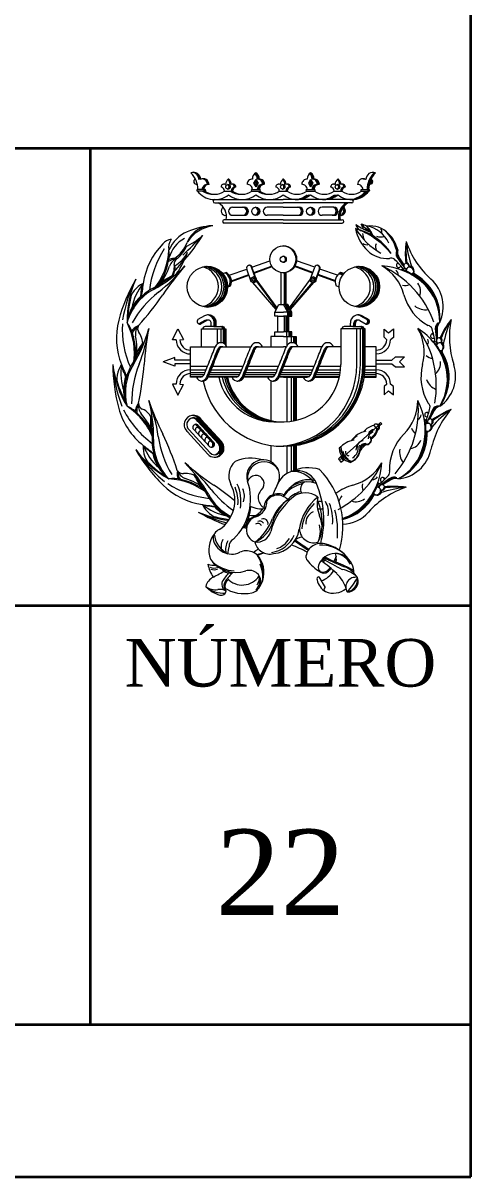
# Model space of a CAD drawing. Header units: millimetres. Extents: x 20 to 205, y 5 to 292.
# Drawn here: x 181.5 to 205, y 5 to 65.6 of the extents above; entities that cross this region are included whole.
import ezdxf
from ezdxf.enums import TextEntityAlignment as Align

# ---------------------------------------------------------------- set-up
doc = ezdxf.new("R2010")
doc.units = ezdxf.units.MM
doc.layers.add('Cajetín y formato', color=1, linetype='Continuous', lineweight=35)
doc.layers.add('Textos y Leyendas', color=3, linetype='Continuous', lineweight=15)
doc.styles.add('e1', font='times.ttf')

# ---------------------------------------------------------------- blocks, each defined once
blk = doc.blocks.new('eps')
at = {"color": 0, "lineweight": 13}
for p, q in [((-1.296, 10.375), (-1.413, 10.186)), ((-1.296, 10.375), (-1.179, 10.186)), ((-1.296, 10.375), (-1.296, 9.998)), ((-1.296, 10.354), (-1.193, 10.186)), ((-1.296, 10.317), (-1.215, 10.186)), ((1.58, 10.375), (1.463, 10.186)), ((1.58, 10.375), (1.697, 10.186)), ((1.58, 10.375), (1.58, 9.998)), ((1.58, 10.354), (1.683, 10.186)), ((1.58, 10.317), (1.661, 10.186)), ((-3.963, 9.846), (-4.359, 9.846)), ((-3.963, 9.768), (-4.359, 9.768)), ((-2.939, 9.768), (-2.525, 9.768)), ((-1.501, 9.847), (-1.087, 9.847)), ((-1.501, 9.768), (-1.087, 9.768)), ((-1.413, 10.186), (-1.296, 9.998)), ((-1.296, 10.186), (-1.413, 10.186)), ((-1.215, 10.186), (-1.296, 10.056)), ((-1.193, 10.186), (-1.296, 10.019)), ((-1.179, 10.186), (-1.296, 9.998)), ((-1.296, 10.186), (-1.179, 10.186)), ((-0.063, 9.768), (0.351, 9.768)), ((1.375, 9.847), (1.789, 9.847)), ((1.375, 9.768), (1.789, 9.768)), ((1.463, 10.186), (1.58, 9.998)), ((1.58, 10.186), (1.463, 10.186)), ((1.661, 10.186), (1.58, 10.056)), ((1.683, 10.186), (1.58, 10.019)), ((1.697, 10.186), (1.58, 9.998)), ((1.58, 10.186), (1.697, 10.186)), ((2.813, 9.768), (3.227, 9.768)), ((4.251, 9.846), (4.647, 9.846)), ((4.251, 9.768), (4.647, 9.768)), ((-3.451, 9.32), (0.144, 9.32)), ((-3.451, 9.147), (0.144, 9.147)), ((3.739, 9.32), (0.144, 9.32)), ((3.739, 9.147), (0.144, 9.147)), ((-2.517, 8.917), (-1.898, 8.917)), ((-2.517, 8.496), (-1.898, 8.496)), ((0.144, 8.917), (-0.693, 8.917)), ((0.144, 8.496), (-0.693, 8.496)), ((0.144, 8.917), (0.982, 8.917)), ((0.144, 8.496), (0.982, 8.496)), ((2.805, 8.917), (2.186, 8.917)), ((2.805, 8.496), (2.186, 8.496)), ((0.144, 8.26), (-2.951, 8.26)), ((0.144, 8.088), (-2.951, 8.088)), ((0.144, 8.26), (3.239, 8.26)), ((0.144, 8.088), (3.239, 8.088)), ((-1.497, 5.774), (-0.557, 6.106)), ((1.796, 5.774), (0.845, 6.11)), ((-3.032, 5.439), (-2.869, 5.487)), ((-2.691, 5.351), (-1.773, 5.676)), ((-1.556, 5.062), (-1.773, 5.676)), ((-1.323, 5.222), (-1.518, 5.774)), ((-1.304, 5.203), (-1.506, 5.774)), ((-1.279, 5.16), (-1.497, 5.774)), ((-1.395, 5.487), (-0.465, 5.831)), ((-1.384, 5.467), (-0.452, 5.811)), ((-1.384, 5.454), (-0.446, 5.801)), ((0.018, 5.493), (0.018, 3.804)), ((0.196, 5.493), (0.196, 3.804)), ((0.236, 5.493), (0.236, 3.804)), ((0.265, 5.493), (0.265, 3.804)), ((0.282, 5.493), (0.282, 3.804)), ((1.683, 5.454), (0.736, 5.804)), ((1.688, 5.468), (0.741, 5.818)), ((1.697, 5.494), (0.751, 5.844)), ((1.579, 5.16), (1.796, 5.774)), ((1.855, 5.062), (2.073, 5.676)), ((1.86, 5.145), (2.047, 5.676)), ((1.863, 5.126), (2.057, 5.676)), ((2.99, 5.351), (2.073, 5.676)), ((3.312, 5.42), (3.15, 5.468)), ((3.331, 5.439), (3.169, 5.487)), ((-2.57, 5.053), (-1.67, 5.385)), ((-2.57, 5.029), (-1.663, 5.364)), ((-2.57, 5.016), (-1.659, 5.353)), ((-0.227, 3.548), (-1.451, 4.968)), ((-0.179, 3.631), (-1.275, 5.144)), ((-0.2, 3.595), (-1.275, 5.079)), ((-0.188, 3.615), (-1.271, 5.11)), ((0.478, 3.631), (1.574, 5.144)), ((0.5, 3.593), (1.685, 4.968)), ((0.517, 3.563), (1.726, 4.964)), ((0.526, 3.548), (1.75, 4.968)), ((2.869, 5.016), (1.958, 5.353)), ((2.874, 5.03), (1.963, 5.367)), ((2.883, 5.056), (1.972, 5.393)), ((3.242, 5.363), (3.08, 5.411)), ((3.28, 5.395), (3.118, 5.443)), ((-2.775, 4.761), (-2.691, 4.797)), ((-2.775, 4.743), (-2.648, 4.797)), ((-2.775, 4.73), (-2.62, 4.797)), ((3.075, 4.73), (2.919, 4.797)), ((-0.302, 3.416), (-0.079, 3.804)), ((-0.079, 3.804), (0.15, 3.804)), ((0.379, 3.804), (0.15, 3.804)), ((0.386, 3.416), (0.163, 3.804)), ((0.461, 3.416), (0.238, 3.804)), ((0.536, 3.416), (0.313, 3.804)), ((0.574, 3.416), (0.35, 3.804)), ((0.602, 3.416), (0.379, 3.804)), ((-3.996, 3.214), (-4.337, 3.025)), ((-0.302, 3.416), (0.15, 3.416)), ((-0.302, 3.208), (-0.302, 3.416)), ((-0.139, 3.208), (-0.302, 3.208)), ((-0.139, 3.208), (0.15, 3.208)), ((-0.139, 2.383), (-0.139, 3.208)), ((0.602, 3.416), (0.15, 3.416)), ((0.438, 3.208), (0.15, 3.208)), ((0.213, 2.383), (0.213, 3.208)), ((0.297, 2.383), (0.297, 3.208)), ((0.372, 2.383), (0.372, 3.208)), ((0.377, 3.208), (0.377, 3.416)), ((0.419, 2.383), (0.419, 3.208)), ((0.438, 3.208), (0.602, 3.208)), ((0.438, 2.383), (0.438, 3.208)), ((0.461, 3.208), (0.461, 3.416)), ((0.527, 3.208), (0.527, 3.416)), ((0.574, 3.208), (0.574, 3.416)), ((0.602, 3.208), (0.602, 3.416)), ((4.205, 3.214), (4.546, 3.025)), ((4.25, 3.214), (4.591, 3.025)), ((4.28, 3.214), (4.621, 3.025)), ((4.295, 3.214), (4.636, 3.025)), ((-5.68, 1.962), (-5.393, 2.54)), ((-5.393, 2.54), (-5.096, 1.978)), ((-3.969, 2.977), (-4.294, 2.795)), ((-3.923, 2.977), (-4.263, 2.787)), ((-3.884, 2.977), (-4.225, 2.787)), ((-3.863, 2.977), (-4.204, 2.787)), ((-4.15, 2.528), (-2.865, 2.528)), ((-4.15, 1.597), (-4.15, 2.528)), ((-3.507, 2.65), (-3.964, 2.65)), ((-3.863, 2.977), (-3.863, 2.977)), ((-3.644, 2.65), (-3.644, 2.824)), ((-3.507, 2.65), (-3.051, 2.65)), ((-3.477, 2.65), (-3.477, 2.824)), ((-3.43, 2.65), (-3.43, 2.824)), ((-3.392, 2.65), (-3.392, 2.824)), ((-3.371, 2.65), (-3.371, 2.824)), ((-3.319, 2.528), (-3.319, 1.741)), ((-3.134, 2.528), (-3.134, 1.808)), ((-3.016, 2.528), (-3.016, 1.792)), ((-2.932, 2.528), (-2.932, 1.75)), ((-2.865, 2.528), (-2.865, 1.687)), ((3.164, 2.528), (3.164, 0.665)), ((4.45, 2.528), (3.164, 2.528)), ((3.807, 2.65), (3.35, 2.65)), ((3.67, 2.65), (3.67, 2.824)), ((3.807, 2.65), (4.264, 2.65)), ((3.854, 2.65), (3.854, 2.824)), ((3.899, 2.65), (3.899, 2.824)), ((3.929, 2.65), (3.929, 2.824)), ((3.944, 2.65), (3.944, 2.824)), ((4.011, 0.665), (4.011, 2.528)), ((4.163, 2.977), (4.503, 2.787)), ((4.194, 0.665), (4.194, 2.528)), ((4.322, 0.665), (4.322, 2.528)), ((4.377, 0.665), (4.377, 2.528)), ((4.45, 0.665), (4.45, 2.528)), ((5.452, 2.523), (5.664, 2.323)), ((5.452, 2.097), (5.452, 2.523)), ((5.664, 2.323), (5.93, 2.536)), ((5.93, 2.536), (5.93, 2.084)), ((-5.482, 1.962), (-5.68, 1.962)), ((-5.283, 1.962), (-5.096, 1.978)), ((-0.515, 2.129), (-0.515, 1.597)), ((0.15, 2.129), (-0.515, 2.129)), ((-0.291, 2.383), (0.15, 2.383)), ((-0.291, 2.129), (-0.291, 2.383)), ((0.59, 2.383), (0.15, 2.383)), ((0.15, 2.129), (0.815, 2.129)), ((0.337, 2.129), (0.337, 2.383)), ((0.354, 1.679), (0.354, 2.129)), ((0.45, 2.129), (0.45, 2.383)), ((0.515, 2.129), (0.515, 2.383)), ((0.562, 2.129), (0.562, 2.383)), ((0.576, 1.807), (0.576, 2.129)), ((0.59, 2.129), (0.59, 2.383)), ((0.707, 1.796), (0.707, 2.129)), ((0.764, 1.772), (0.764, 2.129)), ((0.815, 2.129), (0.815, 1.74)), ((5.583, 1.962), (5.452, 2.097)), ((5.93, 2.084), (5.781, 1.962)), ((-4.727, 1.597), (-3.425, 1.597)), ((-4.727, 0), (-4.727, 1.597)), ((-3.106, 1.597), (-3.022, 1.597)), ((-3.022, 1.597), (-1.558, 1.597)), ((-1.239, 1.597), (-0.515, 1.597)), ((-0.515, 1.597), (0.15, 1.597)), ((0.309, 1.597), (0.15, 1.597)), ((2.175, 1.597), (0.628, 1.597)), ((3.164, 1.597), (2.495, 1.597)), ((5.026, 1.597), (4.45, 1.597)), ((5.026, 0), (5.026, 1.597)), ((-5.548, 1.03), (-6.154, 0.798)), ((-5.548, 0.567), (-6.154, 0.798)), ((-5.548, 0.897), (-5.548, 1.03)), ((-4.727, 0.897), (-5.548, 0.897)), ((-4.727, 0.699), (-5.548, 0.699)), ((-5.548, 0.699), (-5.548, 0.567)), ((5.026, 0.897), (5.847, 0.897)), ((5.026, 0.699), (5.847, 0.699)), ((5.847, 0.897), (6.036, 1.061)), ((5.847, 0.699), (6.036, 0.536)), ((6.036, 1.061), (6.514, 1.061)), ((6.514, 1.061), (6.248, 0.798)), ((6.514, 0.536), (6.248, 0.798)), ((-4.749, 0.38), (-3.919, 0.38)), ((-4.727, 0.577), (-3.84, 0.577)), ((-4.727, 0.244), (-3.972, 0.244)), ((-4.727, 0.142), (-4.011, 0.142)), ((-4.727, 0.04), (-4.083, 0.04)), ((-4.202, 0), (-4.727, 0)), ((-2.336, 0), (-3.799, 0)), ((-3.784, 0.04), (-2.216, 0.04)), ((-3.745, 0.142), (-2.144, 0.142)), ((-3.706, 0.244), (-2.105, 0.244)), ((-3.652, 0.38), (-2.052, 0.38)), ((-3.571, 0.577), (-1.973, 0.577)), ((-0.469, 0), (-1.932, 0)), ((-1.917, 0.04), (-0.349, 0.04)), ((-1.879, 0.142), (-0.277, 0.142)), ((-1.839, 0.244), (-0.238, 0.244)), ((-1.785, 0.38), (-0.185, 0.38)), ((-1.704, 0.577), (-0.106, 0.577)), ((0.15, 0), (-0.15, 0)), ((-0.051, 0.04), (1.517, 0.04)), ((-0.012, 0.142), (1.589, 0.142)), ((0.028, 0.244), (1.628, 0.244)), ((0.082, 0.38), (1.681, 0.38)), ((0.15, 0), (1.398, 0)), ((0.162, 0.577), (1.761, 0.577)), ((0.354, -2.342), (0.354, 0)), ((0.576, -2.319), (0.576, 0)), ((0.707, -2.297), (0.707, 0)), ((0.764, -2.286), (0.764, 0)), ((0.815, 0), (0.815, -2.275)), ((1.801, 0), (3.09, 0)), ((1.816, 0.04), (3.098, 0.04)), ((1.855, 0.142), (3.118, 0.142)), ((1.895, 0.244), (3.134, 0.244)), ((1.948, 0.38), (3.151, 0.38)), ((2.029, 0.577), (3.163, 0.577)), ((4.398, 0), (5.026, 0)), ((4.404, 0.04), (5.026, 0.04)), ((4.418, 0.142), (5.026, 0.142)), ((4.429, 0.244), (5.026, 0.244)), ((4.44, 0.38), (5.026, 0.38)), ((4.449, 0.577), (5.026, 0.577)), ((6.036, 0.536), (6.514, 0.536)), ((-5.482, -0.365), (-5.68, -0.365)), ((-5.68, -0.365), (-5.393, -0.944)), ((-5.393, -0.944), (-5.096, -0.381)), ((-5.283, -0.365), (-5.096, -0.381)), ((-0.515, -0.178), (-0.515, -2.275)), ((5.583, -0.365), (5.452, -0.501)), ((5.452, -0.501), (5.452, -0.926)), ((5.93, -0.487), (5.781, -0.365)), ((5.93, -0.939), (5.93, -0.487)), ((5.452, -0.926), (5.664, -0.726)), ((5.664, -0.726), (5.93, -0.939)), ((-4.34, -2.325), (-3.263, -3.51)), ((-4.292, -2.309), (-3.215, -3.494)), ((-4.26, -2.309), (-3.183, -3.494)), ((-4.241, -2.235), (-3.164, -3.42)), ((-4.241, -2.235), (-3.164, -3.42)), ((-4.193, -2.219), (-3.116, -3.404)), ((-4.161, -2.219), (-3.084, -3.404)), ((5.139, -2.494), (5.256, -2.376)), ((5.256, -2.376), (5.322, -2.452)), ((-4.889, -2.866), (-3.812, -4.051)), ((-4.79, -2.776), (-3.713, -3.961)), ((-4.541, -2.768), (-3.737, -3.639)), ((-4.396, -2.559), (-3.593, -3.429)), ((-4.348, -2.543), (-3.545, -3.413)), ((-4.316, -2.543), (-3.512, -3.413)), ((3.156, -4.334), (5.224, -2.466)), ((4.895, -2.549), (5.104, -2.778)), ((5.322, -2.452), (5.194, -2.565)), ((-0.515, -3.583), (-0.515, -4.439)), ((0.354, -5.048), (0.354, -3.63)), ((0.576, -4.957), (0.576, -3.613)), ((0.707, -4.9), (0.707, -3.598)), ((0.764, -4.879), (0.764, -3.59)), ((0.815, -3.583), (0.815, -4.861)), ((3.203, -4.141), (3.041, -4.29)), ((3.149, -4.19), (3.297, -4.363)), ((3.18, -4.163), (3.328, -4.338)), ((3.041, -4.29), (3.174, -4.461)), ((3.174, -4.461), (3.354, -4.318)), ((2.01, -10.485), (2.337, -11.048))]:
    blk.add_line(p, q, dxfattribs=at)
for centre, radius in [((-2.759, 9.989), 0.117), ((0.117, 9.989), 0.117), ((2.993, 9.989), 0.117), ((-1.296, 8.706), 0.21), ((1.584, 8.706), 0.21), ((0.144, 6.187), 0.705), ((0.144, 6.187), 0.158), ((-3.84, 4.746), 1.065), ((4.139, 4.746), 1.065), ((-1.418, 5.111), 0.147), ((-1.418, 5.111), 0.0696), ((1.717, 5.111), 0.147), ((1.717, 5.111), 0.0696)]:
    blk.add_circle(centre, radius, dxfattribs=at)
for centre, radius, start, end in [((-4.573, 10.379), 0.375, 0, 110.56778), ((-5.589, 9.845), 1.251, 0.0474, 44.97761), ((-4.655, 10.379), 0.375, 0, 83.73497), ((-4.602, 10.379), 0.375, 0, 87.72575), ((-4.416, 10.267), 0.14, 111.47486, 288.11123), ((-4.055, 10.114), 0.301, 0, 118.32918), ((-4.137, 10.114), 0.301, 0, 82.19561), ((-4.085, 10.114), 0.301, 0, 87.16966), ((-2.516, 10.111), 0.368, 125.97652, 180), ((-3.016, 10.111), 0.368, 0, 47.20488), ((-2.975, 10.111), 0.368, 0, 51.37477), ((-2.948, 10.111), 0.368, 0, 54.02348), ((-1.486, 10.124), 0.269, 87.59466, 180), ((-1.066, 10.394), 0.409, 123.92736, 180), ((-1.627, 10.394), 0.409, 0, 46.62091), ((-1.573, 10.394), 0.409, 0, 51.67664), ((-1.542, 10.394), 0.409, 0, 54.41069), ((-1.522, 10.394), 0.409, 0, 56.07264), ((-1.207, 10.124), 0.269, 0, 92.40534), ((-1.153, 10.124), 0.269, 0, 92.40534), ((-1.121, 10.124), 0.269, 0, 92.40534), ((-1.102, 10.124), 0.269, 0, 92.40534), ((0.36, 10.111), 0.368, 125.97652, 180), ((-0.139, 10.111), 0.368, 0, 47.20488), ((-0.099, 10.111), 0.368, 0, 51.37477), ((-0.072, 10.111), 0.368, 0, 54.02348), ((1.39, 10.124), 0.269, 87.59466, 180), ((1.81, 10.394), 0.409, 123.92736, 180), ((1.249, 10.394), 0.409, 0, 46.62091), ((1.303, 10.394), 0.409, 0, 51.67664), ((1.334, 10.394), 0.409, 0, 54.41069), ((1.354, 10.394), 0.409, 0, 56.07264), ((1.669, 10.124), 0.269, 0, 92.40534), ((1.724, 10.124), 0.269, 0, 92.40534), ((1.755, 10.124), 0.269, 0, 92.40534), ((1.774, 10.124), 0.269, 0, 92.40534), ((3.236, 10.111), 0.368, 125.97652, 180), ((2.737, 10.111), 0.368, 0, 47.20488), ((2.777, 10.111), 0.368, 0, 51.37477), ((2.804, 10.111), 0.368, 0, 54.02348), ((4.344, 10.114), 0.301, 61.67082, 180), ((4.269, 10.114), 0.301, 61.67082, 82.90856), ((4.321, 10.114), 0.301, 61.67082, 87.82306), ((4.861, 10.379), 0.375, 69.43222, 180), ((5.803, 9.845), 1.251, 135.02239, 179.9526), ((5.854, 9.845), 1.251, 135.02239, 179.9526), ((5.877, 9.845), 1.251, 135.02239, 179.9526), ((4.669, 10.267), 0.14, 265.96198, 55.51936), ((4.634, 10.267), 0.14, 280.63163, 41.86309), ((4.704, 10.267), 0.14, 251.88877, 68.52514), ((4.691, 10.267), 0.14, 256.99399, 63.81459), ((-4.359, 9.807), 0.039, 90, 270), ((-3.451, 10.465), 1.144, 217.48745, 308.92173), ((-3.849, 9.846), 0.268, 87.28995, 180), ((-3.576, 10.465), 0.864, 233.68478, 274.1558), ((-3.797, 9.846), 0.268, 87.28995, 180), ((-4.045, 9.807), 0.039, 270, 90), ((-3.767, 9.846), 0.268, 87.28995, 180), ((-3.522, 10.465), 0.864, 233.68478, 272.3573), ((-3.485, 10.465), 0.864, 233.68478, 271.12228), ((-3.993, 9.807), 0.039, 270, 90), ((-3.963, 9.807), 0.039, 270, 90), ((-3.451, 10.465), 0.864, 233.68478, 306.31522), ((-2.967, 9.982), 0.153, 57.01006, 180), ((-3.156, 9.768), 0.217, 360, 80.45938), ((-3.035, 9.982), 0.153, 57.01006, 77.25328), ((-2.994, 9.982), 0.153, 57.01006, 84.93668), ((-2.815, 9.989), 0.117, 283.83411, 76.16589), ((-2.79, 9.989), 0.117, 277.6789, 82.3211), ((-2.77, 9.989), 0.117, 272.82175, 87.17825), ((-2.138, 10.465), 0.864, 233.68478, 274.1558), ((-2.084, 10.465), 0.864, 233.68478, 272.3573), ((-2.376, 9.768), 0.217, 99.54062, 180), ((-2.497, 9.982), 0.153, 0, 122.98994), ((-2.047, 10.465), 0.864, 233.68478, 271.12228), ((-2.335, 9.768), 0.217, 99.54062, 180), ((-2.565, 9.982), 0.153, 0, 77.25328), ((-2.308, 9.768), 0.217, 99.54062, 180), ((-2.013, 10.465), 0.864, 233.68478, 306.31522), ((-2.524, 9.982), 0.153, 0, 84.93668), ((-1.752, 9.847), 0.277, 360, 90.76889), ((-1.501, 9.808), 0.0396, 90, 270), ((-0.942, 9.847), 0.277, 89.23111, 180), ((-0.7, 10.465), 0.864, 233.68478, 274.1558), ((-0.887, 9.847), 0.277, 89.23111, 180), ((-0.646, 10.465), 0.864, 233.68478, 272.3573), ((-0.856, 9.847), 0.277, 89.23111, 180), ((-0.609, 10.465), 0.864, 233.68478, 271.12228), ((-0.836, 9.847), 0.277, 89.23111, 180), ((-1.087, 9.808), 0.0396, 270, 90), ((-0.575, 10.465), 0.864, 233.68478, 306.31522), ((-0.091, 9.982), 0.153, 57.01006, 180), ((-0.28, 9.768), 0.217, 360, 80.45938), ((-0.158, 9.982), 0.153, 57.01006, 77.25328), ((-0.118, 9.982), 0.153, 57.01006, 84.93668), ((0.061, 9.989), 0.117, 283.83411, 76.16589), ((0.086, 9.989), 0.117, 277.6789, 82.3211), ((0.106, 9.989), 0.117, 272.82175, 87.17825), ((0.501, 9.768), 0.217, 99.54062, 180), ((0.379, 9.982), 0.153, 0, 122.98994), ((0.541, 9.768), 0.217, 99.54062, 180), ((0.312, 9.982), 0.153, 0, 77.25328), ((0.568, 9.768), 0.217, 99.54062, 180), ((0.863, 10.465), 0.864, 233.68478, 306.31522), ((0.352, 9.982), 0.153, 0, 84.93668), ((1.125, 9.847), 0.277, 360, 90.76889), ((1.375, 9.808), 0.0396, 90, 270), ((1.935, 9.847), 0.277, 89.23111, 180), ((1.989, 9.847), 0.277, 89.23111, 180), ((2.02, 9.847), 0.277, 89.23111, 180), ((2.04, 9.847), 0.277, 89.23111, 180), ((1.789, 9.808), 0.0396, 270, 90), ((2.301, 10.465), 0.864, 233.68478, 306.31522), ((2.785, 9.982), 0.153, 57.01006, 180), ((2.596, 9.768), 0.217, 360, 80.45938), ((2.718, 9.982), 0.153, 57.01006, 77.25328), ((2.758, 9.982), 0.153, 57.01006, 84.93668), ((2.938, 9.989), 0.117, 283.83411, 76.16589), ((2.962, 9.989), 0.117, 277.6789, 82.3211), ((2.982, 9.989), 0.117, 272.82175, 87.17825), ((3.739, 10.465), 1.144, 231.07827, 322.51255), ((3.377, 9.768), 0.217, 99.54062, 180), ((3.255, 9.982), 0.153, 0, 122.98994), ((3.417, 9.768), 0.217, 99.54062, 180), ((3.188, 9.982), 0.153, 0, 77.25328), ((3.444, 9.768), 0.217, 99.54062, 180), ((3.739, 10.465), 0.864, 233.68478, 306.31522), ((3.228, 9.982), 0.153, 0, 84.93668), ((3.56, 10.465), 1.144, 274.48436, 322.51255), ((3.648, 10.465), 1.144, 272.29514, 322.51255), ((3.704, 10.465), 1.144, 270.87414, 322.51255), ((4.055, 9.846), 0.268, 360, 92.71005), ((4.251, 9.807), 0.039, 90, 270), ((4.573, 9.807), 0.039, 270, 90), ((4.625, 9.807), 0.039, 270, 90), ((4.647, 9.807), 0.039, 270, 90), ((-3.451, 9.234), 0.0866, 90, 270), ((-3.684, 8.416), 0.85, 349.44894, 59.40095), ((-2.013, 10.465), 1.144, 231.07827, 308.92173), ((-0.575, 10.465), 1.144, 231.07827, 308.92173), ((0.863, 10.465), 1.144, 231.07827, 308.92173), ((0.684, 10.465), 1.144, 274.48436, 308.92173), ((0.771, 10.465), 1.144, 272.29514, 308.92173), ((0.828, 10.465), 1.144, 270.87414, 308.92173), ((2.301, 10.465), 1.144, 231.07827, 308.92173), ((2.122, 10.465), 1.144, 274.48436, 308.92173), ((2.21, 10.465), 1.144, 272.29514, 308.92173), ((2.266, 10.465), 1.144, 270.87414, 308.92173), ((3.887, 8.416), 0.85, 120.59905, 190.55106), ((3.948, 8.416), 0.85, 120.59905, 190.55106), ((3.972, 8.416), 0.85, 120.59905, 190.55106), ((3.739, 9.234), 0.0866, 270, 90), ((-2.886, 8.723), 0.232, 120.09815, 282.0362), ((-2.517, 8.706), 0.21, 90, 270), ((-1.983, 8.706), 0.21, 270, 90), ((-1.922, 8.706), 0.21, 270, 90), ((-1.898, 8.706), 0.21, 270, 90), ((-1.381, 8.706), 0.21, 281.65762, 78.34238), ((-1.32, 8.706), 0.21, 273.30966, 86.69034), ((-0.693, 8.706), 0.21, 90, 270), ((0.896, 8.706), 0.21, 270, 90), ((0.957, 8.706), 0.21, 270, 90), ((0.982, 8.706), 0.21, 270, 90), ((1.499, 8.706), 0.21, 281.65762, 78.34238), ((1.559, 8.706), 0.21, 273.30966, 86.69034), ((2.186, 8.706), 0.21, 90, 270), ((2.72, 8.706), 0.21, 270, 90), ((2.781, 8.706), 0.21, 270, 90), ((2.805, 8.706), 0.21, 270, 90), ((3.174, 8.723), 0.232, 257.9638, 59.90185), ((3.15, 8.723), 0.232, 263.96355, 55.04311), ((3.089, 8.723), 0.232, 279.07482, 42.54075), ((-3.617, 6.563), 1.384, 87.14441, 158.47113), ((-3.379, 4.147), 3.801, 92.55797, 113.50166), ((-3.284, 6.03), 1.933, 97.87171, 146.2715), ((-2.951, 8.174), 0.0862, 90, 270), ((3.239, 8.174), 0.0862, 270, 90), ((5.8, 10.686), 3.248, 235.24097, 251.56981), ((4.487, 8.188), 0.565, 197.58864, 243.37589), ((5.386, 9.055), 1.536, 222.03866, 242.74916), ((3.852, 6.372), 1.7, 66.45355, 76.64557), ((1.733, 6.711), 2.835, 22.0071, 27.6474), ((4.701, 6.579), 1.363, 44.23221, 97.1555), ((2.93, 6.761), 1.983, 17.89465, 36.14162), ((4.262, 6.385), 1.569, 24.74405, 80.11467), ((3.193, 6.686), 1.827, 19.87752, 42.93923), ((-4.147, 5.915), 1.874, 113.50166, 156.05891), ((-4.258, 5.818), 1.66, 117.99754, 164.29036), ((-32.226, 35.031), 39.414, 313.4343, 315.5563), ((-14.709, 14.315), 12.656, 319.8454, 327.06217), ((-6.167, 9.675), 3.057, 292.19981, 312.86094), ((7.16, 9.806), 3.796, 211.95889, 240.08804), ((2.625, 3.975), 4.042, 55.3543, 71.02991), ((6.045, 8.194), 2.143, 190.66665, 226.83926), ((3.228, 4.773), 3.106, 33.71973, 72.90734), ((5.553, 7.665), 1.248, 185.82209, 201.48347), ((5.172, 10.215), 2.573, 251.6495, 260.02138), ((2.304, 3.51), 4.606, 40.41603, 55.3543), ((5.274, 7.983), 0.621, 248.55896, 287.9046), ((5.119, 7.628), 0.211, 337.86637, 49.18208), ((3.86, 6.029), 2.328, 14.85703, 45.3649), ((4.301, 6.189), 1.921, 14.65133, 44.23221), ((-3.502, 4.373), 3.748, 135.6062, 171.68837), ((-1.918, 4.017), 4.993, 146.98342, 173.80978), ((-9.302, 6.823), 3.445, 319.84817, 357.53376), ((-5.621, 6.517), 0.736, 99.94332, 139.41895), ((-7.547, 6.454), 1.702, 346.31319, 7.46126), ((-5.126, 6.824), 0.749, 146.20898, 191.49916), ((-6.668, 7.766), 1.896, 304.64774, 338.47113), ((-6.632, 7.645), 1.863, 310.69518, 335.63001), ((0.11, 6.187), 0.705, 271.40037, 88.59963), ((0.129, 6.187), 0.705, 270.60011, 89.39989), ((4.516, 7.295), 0.343, 235.34276, 289.99109), ((5.268, 6.836), 0.287, 146.59757, 219.51147), ((6.598, 6.55), 0.457, 164.04951, 210.84946), ((10.985, 6.472), 4.431, 171.67901, 186.33919), ((12.249, 6.724), 5.661, 176.0496, 187.2952), ((12.68, 7.747), 6.112, 185.94927, 198.83268), ((11.028, 8.619), 4.676, 198.78329, 228.05494), ((-5.384, 5.428), 0.806, 92.36697, 135.46951), ((-5.55, 5.491), 0.753, 79.87635, 119.83543), ((-5.202, 5.599), 0.669, 108.81997, 160.27083), ((-7.486, 7.632), 2.821, 311.70993, 337.67004), ((-5.261, 5.949), 0.324, 118.90002, 187.3769), ((-6.339, 7.278), 1.629, 297.92678, 333.82721), ((-8.808, 7.869), 4.144, 324.02382, 341.58053), ((0.11, 6.187), 0.158, 276.27492, 83.72508), ((0.129, 6.187), 0.158, 272.68486, 87.31514), ((5.597, 7.716), 1.489, 226.83926, 274.6114), ((5.813, 6.006), 0.246, 47.4792, 113.01213), ((3.197, 3.153), 4.118, 37.99104, 47.4792), ((6.38, 6.464), 0.314, 148.98169, 213.67615), ((6.488, 6.527), 0.391, 165.30133, 211.09441), ((14.706, 12.012), 10.32, 213.67615, 217.18007), ((11.267, 9.409), 5.971, 211.09441, 216.51484), ((15.311, 11.753), 10.605, 210.84946, 213.57119), ((-9.976, 10.724), 6.958, 298.37831, 315.38968), ((-8.996, 6.649), 3.156, 321.34331, 349.01692), ((-11.651, 11.13), 8.482, 308.16496, 321.3919), ((-9.935, 7.297), 4.36, 324.45135, 340.27083), ((7.381, -4.884), 16.395, 139.16166, 145.83834), ((-6.541, 5.784), 0.967, 319.19403, 7.3769), ((-6.403, 5.735), 0.866, 325.36446, 8.01607), ((-4.328, 4.746), 1.065, 283.23658, 76.76342), ((-4.151, 4.746), 1.065, 278.39585, 81.60415), ((-4.031, 4.746), 1.065, 275.14048, 84.85952), ((-3.946, 4.746), 1.065, 272.85317, 87.14683), ((-3.896, 4.746), 1.065, 271.52124, 88.47876), ((-3.861, 4.746), 1.065, 270.57041, 89.42959), ((-3.156, 5.019), 0.516, 334.534, 61.94638), ((-3.114, 5.019), 0.516, 334.534, 63.88436), ((-3.086, 5.019), 0.516, 334.534, 65.21685), ((-1.635, 5.725), 0.147, 19.47796, 199.47796), ((-1.656, 5.725), 0.147, 19.47796, 85.89805), ((-1.644, 5.725), 0.147, 19.47796, 88.24325), ((1.909, 5.725), 0.147, 157.22234, 160.52204), ((1.919, 5.725), 0.147, 158.54292, 160.52204), ((1.934, 5.725), 0.147, 340.52204, 160.52204), ((1.909, 5.725), 0.147, 340.52204, 85.04868), ((1.919, 5.725), 0.147, 340.52204, 87.03158), ((3.385, 5.019), 0.516, 114.78315, 205.466), ((3.652, 4.746), 1.065, 283.23658, 76.76342), ((3.828, 4.746), 1.065, 278.39585, 81.60415), ((3.949, 4.746), 1.065, 275.14048, 84.85952), ((4.033, 4.746), 1.065, 272.85317, 87.14683), ((4.083, 4.746), 1.065, 271.52124, 88.47876), ((4.118, 4.746), 1.065, 270.57041, 89.42959), ((5.161, 2.399), 3.442, 46.96316, 87.32193), ((3.228, 1.171), 5.115, 19.48467, 65.83301), ((4.062, 3.667), 2.51, 15.13999, 59.86001), ((5.829, 5.331), 0.365, 0.91, 51.12046), ((6.206, 5.882), 0.122, 106.31808, 338.09085), ((6.162, 5.882), 0.0875, 44.00951, 132.1151), ((6.482, 5.508), 0.184, 46.86204, 137.96227), ((5.854, 3.815), 1.907, 56.47638, 74.36373), ((6.611, 5.843), 0.143, 335.14039, 280.01935), ((6.525, 5.715), 0.263, 29.58107, 82.41843), ((6.607, 5.867), 0.14, 12.17165, 101.4462), ((6.856, 5.589), 0.272, 165.91823, 192.50895), ((6.808, 5.586), 0.207, 286.82116, 198.53129), ((6.751, 5.523), 0.251, 358.2099, 98.40452), ((6.808, 5.638), 0.183, 20.04406, 108.42413), ((12.68, 7.747), 6.112, 201.57015, 204.22915), ((0.32, 0.595), 9.135, 150.15123, 164.84877), ((-1.139, 1.878), 7.241, 153.21693, 171.0795), ((-2.678, 2.969), 5.382, 156.19267, 181.10189), ((-6.574, 3.626), 1.438, 116.31089, 164.58786), ((-5.049, 3.136), 2.799, 140.5494, 170.00655), ((-22.77, 6.308), 15.568, 351.75935, 354.75867), ((24.295, 0.312), 31.84, 171.68837, 173.1259), ((-20.741, 28.225), 27.433, 301.13987, 303.19162), ((-19.416, 30.152), 28.368, 297.26932, 298.9428), ((-1.439, 5.111), 0.147, 274.10195, 85.89805), ((-1.439, 5.111), 0.0696, 278.67255, 81.32745), ((-1.427, 5.111), 0.147, 271.75675, 88.24325), ((-1.427, 5.111), 0.0696, 273.70521, 86.29479), ((1.692, 5.111), 0.147, 274.95132, 85.04868), ((1.692, 5.111), 0.0696, 280.48271, 79.51729), ((1.702, 5.111), 0.147, 272.96842, 87.03158), ((1.702, 5.111), 0.0696, 276.26709, 83.73291), ((6.548, 5.334), 0.524, 255.15142, 295.18716), ((5.675, 3.033), 2.689, 356.42391, 62.33957), ((5.784, 3.146), 2.59, 353.77716, 62.88947), ((6.623, 4.485), 0.736, 340.73337, 36.87704), ((5.682, 2.957), 2.679, 358.03684, 46.96316), ((6.604, 3.697), 1.942, 334.6505, 48.05494), ((-5.311, 2.089), 2.856, 118.37831, 164.23975), ((-0.259, 2.407), 7.814, 165.90136, 176.63884), ((-5.848, 2.597), 2.228, 130.51992, 173.09687), ((-3.057, 0.195), 5.426, 128.16496, 150.63345), ((-18.534, 12.703), 14.924, 317.92965, 325.83834), ((-5.401, 2.334), 2.673, 115.56895, 135.46275), ((9.029, 5.011), 2.637, 195.13999, 241.09201), ((-5.716, 2.433), 2.383, 131.84467, 169.56306), ((7.622, 4.44), 0.906, 231.19199, 278.68125), ((-3.791, 2.847), 0.421, 356.85815, 119.13232), ((-3.897, 2.847), 0.421, 356.85815, 82.77788), ((-3.85, 2.847), 0.421, 356.85815, 85.96297), ((-3.812, 2.847), 0.421, 356.85815, 88.55925), ((4.09, 2.847), 0.421, 60.86768, 183.14185), ((4, 2.847), 0.421, 60.86768, 83.86638), ((4.045, 2.847), 0.421, 60.86768, 86.93759), ((4.075, 2.847), 0.421, 60.86768, 88.97963), ((-4.867, 2.051), 3.748, 165.6062, 201.68837), ((-3.317, 2.534), 4.993, 176.98342, 203.80978), ((-9.411, 1.83), 1.702, 16.31319, 37.46126), ((-11.115, 1.273), 3.445, 349.84817, 27.53376), ((-7.199, 1.995), 0.753, 109.87635, 149.83543), ((-7.024, 2.023), 0.806, 122.36697, 165.46951), ((-13.649, 4.314), 6.958, 328.37831, 345.38968), ((-6.951, 2.262), 0.669, 138.81997, 190.27083), ((-7.178, 2.536), 0.324, 148.90002, 217.3769), ((-15.302, 3.828), 8.482, 338.16496, 351.3919), ((9.187, -0.524), 16.395, 169.16166, 175.83834), ((-4.236, 2.924), 0.142, 134.99294, 283.27169), ((-3.964, 2.524), 0.126, 90, 177.90271), ((-3.897, 2.847), 0.149, 69.13856, 119.13232), ((-3.85, 2.847), 0.149, 78.49689, 119.13232), ((-3.812, 2.847), 0.149, 85.91583, 119.13232), ((-3.791, 2.847), 0.149, 351.0686, 119.13232), ((-3.157, 2.524), 0.126, 2.09729, 90), ((-3.11, 2.524), 0.126, 2.09729, 90), ((-3.072, 2.524), 0.126, 2.09729, 90), ((-3.051, 2.524), 0.126, 2.09729, 90), ((3.35, 2.524), 0.126, 90, 177.90271), ((4, 2.847), 0.149, 72.38252, 188.9314), ((4.045, 2.847), 0.149, 81.29597, 188.9314), ((4.075, 2.847), 0.149, 87.10858, 188.9314), ((4.09, 2.847), 0.149, 60.86768, 188.9314), ((4.174, 2.524), 0.126, 2.09729, 90), ((4.219, 2.524), 0.126, 2.09729, 90), ((4.249, 2.524), 0.126, 2.09729, 90), ((4.264, 2.524), 0.126, 2.09729, 90), ((4.446, 2.924), 0.142, 290.1317, 45.00706), ((4.536, 2.924), 0.142, 256.72831, 45.00706), ((4.491, 2.924), 0.142, 279.14088, 45.00706), ((4.521, 2.924), 0.142, 273.03547, 45.00706), ((5.356, -0.339), 3.442, 16.96316, 57.32193), ((3.068, -0.436), 5.115, 349.48467, 35.83301), ((5.038, 1.309), 2.51, 345.13999, 29.86001), ((7.725, 2.459), 0.246, 17.4792, 83.01213), ((4.032, 1.296), 4.118, 7.99104, 17.4792), ((8.444, 2.572), 0.314, 118.98169, 183.67615), ((18.429, 3.214), 10.32, 183.67615, 187.18007), ((8.57, 2.572), 0.391, 135.30133, 181.09441), ((14.149, 2.679), 5.971, 181.09441, 186.51484), ((8.677, 2.537), 0.457, 134.04951, 180.84946), ((18.824, 2.687), 10.605, 180.84946, 183.57119), ((12.437, 0.276), 4.431, 141.67901, 156.33919), ((13.657, -0.138), 5.661, 146.0496, 157.2952), ((14.542, 0.533), 6.112, 155.94927, 168.83268), ((13.547, 2.115), 4.676, 168.78329, 198.05494), ((-10.763, 1.275), 3.156, 351.34331, 19.01692), ((-11.9, 1.366), 4.36, 354.45135, 10.27083), ((-8.204, 1.752), 0.967, 349.19403, 37.3769), ((-4.732, 1.967), 0.75, 180.41913, 270.41913), ((-4.732, 1.967), 0.551, 180.57, 270.57), ((5.031, 1.967), 0.75, 269.58087, 359.58087), ((5.031, 1.967), 0.551, 269.43, 359.43), ((7.401, 1.867), 0.365, 330.91, 21.12046), ((8.003, 2.155), 0.122, 76.31808, 308.09085), ((7.965, 2.177), 0.0875, 14.00951, 102.1151), ((8.055, 1.692), 0.184, 16.86204, 107.96227), ((6.664, 0.541), 1.907, 26.47638, 44.36373), ((8.334, 1.918), 0.143, 305.14039, 250.01935), ((8.196, 1.851), 0.263, 359.58107, 52.41843), ((8.342, 1.942), 0.14, 342.17165, 71.4462), ((8.403, 1.643), 0.183, 350.04406, 78.42413), ((-31.722, 14.088), 27.433, 331.13987, 333.19162), ((-31.538, 16.419), 28.368, 327.26932, 328.9428), ((-19.49, 7.614), 17.155, 336.59192, 339.46782), ((-19.574, 7.614), 17.403, 336.94505, 339.31951), ((-19.54, 7.614), 17.403, 336.94505, 339.31951), ((-19.514, 7.614), 17.403, 336.94505, 339.31951), ((-19.49, 7.614), 17.403, 336.94505, 339.31951), ((-3.119, 1.482), 0.326, 20.53218, 159.46782), ((-3.106, 1.397), 0.2, 90, 159.31951), ((-3.072, 1.397), 0.2, 90, 159.31951), ((-3.046, 1.397), 0.2, 90, 159.31951), ((-3.022, 1.397), 0.2, 90, 159.31951), ((-17.623, 7.614), 17.155, 336.59192, 339.46782), ((-17.707, 7.614), 17.403, 336.94505, 339.31951), ((-17.674, 7.614), 17.403, 336.94505, 339.31951), ((-17.648, 7.614), 17.403, 336.94505, 339.31951), ((-17.623, 7.614), 17.403, 336.94505, 339.31951), ((-1.252, 1.482), 0.326, 20.53218, 159.46782), ((-1.239, 1.397), 0.2, 90, 159.31951), ((-1.205, 1.397), 0.2, 90, 159.31951), ((-1.179, 1.397), 0.2, 90, 159.31951), ((-1.155, 1.397), 0.2, 90, 159.31951), ((-15.757, 7.614), 17.155, 336.59192, 339.46782), ((-15.841, 7.614), 17.403, 336.94505, 339.31951), ((-15.807, 7.614), 17.403, 336.94505, 339.31951), ((-15.781, 7.614), 17.403, 336.94505, 339.31951), ((-15.757, 7.614), 17.403, 336.94505, 339.31951), ((0.614, 1.482), 0.326, 20.53218, 159.46782), ((0.628, 1.397), 0.2, 90, 159.31951), ((0.662, 1.397), 0.2, 90, 159.31951), ((0.688, 1.397), 0.2, 90, 159.31951), ((0.712, 1.397), 0.2, 90, 159.31951), ((-13.89, 7.614), 17.155, 336.59192, 339.46782), ((-13.974, 7.614), 17.403, 336.94505, 339.31951), ((-13.94, 7.614), 17.403, 336.94505, 339.31951), ((-13.914, 7.614), 17.403, 336.94505, 339.31951), ((-13.89, 7.614), 17.403, 336.94505, 339.31951), ((2.481, 1.482), 0.326, 20.53218, 159.46782), ((2.495, 1.397), 0.2, 90, 159.31951), ((2.528, 1.397), 0.2, 90, 159.31951), ((2.554, 1.397), 0.2, 90, 159.31951), ((2.579, 1.397), 0.2, 90, 159.31951), ((8.419, 1.576), 0.272, 135.91823, 162.50895), ((8.376, 1.598), 0.207, 256.82116, 168.53129), ((6.27, -0.004), 2.59, 323.77716, 32.88947), ((6.119, -0.047), 2.689, 326.42391, 32.33957), ((8.296, 1.572), 0.251, 328.2099, 68.40452), ((14.542, 0.533), 6.112, 171.57015, 174.22915), ((0.333, 0.689), 9.135, 180.15123, 194.84877), ((-1.573, 1.072), 7.241, 183.21693, 201.0795), ((-3.451, 1.246), 5.382, 186.19267, 211.10189), ((-7.153, -0.132), 1.438, 146.31089, 194.58786), ((-5.588, 0.206), 2.799, 170.5494, 200.00655), ((-22.521, -5.908), 15.568, 21.75935, 24.75867), ((21.236, 12.432), 31.84, 201.68837, 203.1259), ((-5.292, -0.832), 2.856, 148.37831, 194.23975), ((-5.491, -0.665), 2.673, 145.56895, 165.46275), ((-2.392, -1.345), 5.426, 158.16496, 180.63345), ((-22.049, 1.748), 14.924, 347.92965, 355.83834), ((0.15, 0.665), 4.3, 191.73109, 0), ((12.266, -6.017), 17.403, 156.94505, 159.31951), ((12.182, -6.017), 17.155, 156.59192, 159.46782), ((12.216, -6.017), 17.155, 156.59192, 159.46782), ((12.242, -6.017), 17.155, 156.59192, 159.46782), ((12.266, -6.017), 17.155, 156.59192, 159.46782), ((0.15, 0.665), 3.014, 192.75222, 0), ((14.133, -6.017), 17.403, 156.94505, 159.31951), ((14.049, -6.017), 17.155, 156.59192, 159.46782), ((14.082, -6.017), 17.155, 156.59192, 159.46782), ((14.109, -6.017), 17.155, 156.59192, 159.46782), ((14.133, -6.017), 17.155, 156.59192, 159.46782), ((16, -6.017), 17.403, 156.94505, 159.31951), ((15.915, -6.017), 17.155, 156.59192, 159.46782), ((15.949, -6.017), 17.155, 156.59192, 159.46782), ((15.975, -6.017), 17.155, 156.59192, 159.46782), ((-0.289, 0.665), 4.3, 272.92437, 0), ((16, -6.017), 17.155, 156.59192, 159.46782), ((-0.106, 0.665), 4.3, 271.70539, 0), ((0.022, 0.665), 4.3, 270.8526, 0), ((0.077, 0.665), 4.3, 270.48719, 0), ((17.866, -6.017), 17.403, 156.94505, 159.31951), ((17.782, -6.017), 17.155, 156.59192, 159.46782), ((17.816, -6.017), 17.155, 156.59192, 159.46782), ((17.842, -6.017), 17.155, 156.59192, 159.46782), ((17.866, -6.017), 17.155, 156.59192, 159.46782), ((10.012, -0.011), 2.637, 165.13999, 211.09201), ((8.025, 1.509), 0.524, 225.15142, 265.18716), ((7.666, 0.736), 0.736, 310.73337, 6.87704), ((7.255, 0.063), 1.942, 304.6505, 18.05494), ((6.086, -0.116), 2.679, 328.03684, 16.96316), ((-6.011, -0.66), 2.228, 160.51992, 203.09687), ((-5.814, -0.736), 2.383, 161.84467, 199.56306), ((-4.732, -0.37), 0.75, 89.58087, 179.58087), ((-4.732, -0.37), 0.551, 89.43, 179.43), ((-4.105, 0.114), 0.326, 200.53218, 339.46782), ((-4.202, 0.2), 0.2, 270, 339.31951), ((-4.189, 0.114), 0.326, 277.4021, 339.46782), ((-4.155, 0.114), 0.326, 274.42647, 339.46782), ((-4.129, 0.114), 0.326, 272.1334, 339.46782), ((-0.304, 0.665), 3.014, 192.75222, 274.32035), ((-0.119, 0.665), 3.014, 192.75222, 272.55863), ((-0.002, 0.665), 3.014, 192.75222, 271.4389), ((0.082, 0.665), 3.014, 192.75222, 270.63946), ((-2.238, 0.114), 0.326, 200.53218, 339.46782), ((-2.336, 0.2), 0.2, 270, 339.31951), ((-2.322, 0.114), 0.326, 277.4021, 339.46782), ((-2.288, 0.114), 0.326, 274.42647, 339.46782), ((-2.262, 0.114), 0.326, 272.1334, 339.46782), ((-0.371, 0.114), 0.326, 200.53218, 339.46782), ((-0.469, 0.2), 0.2, 270, 339.31951), ((-0.455, 0.114), 0.326, 277.4021, 339.46782), ((-0.422, 0.114), 0.326, 274.42647, 339.46782), ((-0.396, 0.114), 0.326, 272.1334, 339.46782), ((1.496, 0.114), 0.326, 200.53218, 339.46782), ((1.398, 0.2), 0.2, 270, 339.31951), ((1.411, 0.114), 0.326, 277.4021, 339.46782), ((1.445, 0.114), 0.326, 274.42647, 339.46782), ((1.471, 0.114), 0.326, 272.1334, 339.46782), ((5.031, -0.37), 0.75, 0.41913, 90.41913), ((5.031, -0.37), 0.551, 0.57, 90.57), ((-1.075, 1.969), 7.814, 195.90136, 206.63884), ((8.508, 0.198), 0.906, 201.19199, 248.68125), ((-4.887, -0.643), 3.748, 195.6062, 231.68837), ((-3.787, 0.55), 4.993, 206.98342, 233.80978), ((-8.712, -3.106), 1.702, 46.31319, 67.46126), ((-9.909, -4.441), 3.445, 19.84817, 57.53376), ((-6.88, -1.858), 0.753, 139.87635, 179.83543), ((-6.742, -1.746), 0.806, 152.36697, 195.46951), ((-6.799, -1.502), 0.669, 168.81997, 220.27083), ((-7.132, -1.379), 0.324, 178.90002, 247.3769), ((-7.628, -2.57), 0.967, 19.19403, 67.3769), ((8.571, 4.154), 16.395, 199.16166, 205.83834), ((-14.814, -4.322), 8.482, 8.16496, 21.3919), ((-13.624, -3.074), 6.958, 358.37831, 15.38968), ((2.126, -1.748), 5.115, 319.48467, 5.83301), ((4.705, -1.222), 2.51, 315.13999, 359.86001), ((4.157, -2.808), 3.442, 346.96316, 27.32193), ((3.827, -0.73), 4.118, 337.99104, 347.4792), ((17.254, -6.267), 10.32, 153.67615, 157.18007), ((7.606, -1.569), 0.246, 347.4792, 53.01213), ((13.281, -4.591), 5.971, 151.09441, 156.51484), ((17.333, -6.92), 10.605, 150.84946, 153.57119), ((12.477, -4.778), 4.676, 138.78329, 168.05494), ((12.548, -6.645), 6.112, 125.94927, 138.83268), ((10.596, -5.815), 4.431, 111.67901, 126.33919), ((8.286, -1.831), 0.314, 88.98169, 153.67615), ((11.446, -6.783), 5.661, 116.0496, 127.2952), ((8.395, -1.893), 0.391, 105.30133, 151.09441), ((8.47, -1.977), 0.457, 104.04951, 150.84946), ((-9.606, -4.263), 3.156, 21.34331, 49.01692), ((-10.636, -4.753), 4.36, 24.45135, 40.27083), ((-35.17, -1.536), 28.368, 357.26932, 358.9428), ((-34.163, -3.646), 27.433, 1.13987, 3.19162), ((-4.565, -2.497), 0.492, 31.69186, 231.082), ((-4.565, -2.497), 0.359, 31.69186, 231.082), ((-4.645, -2.513), 0.492, 31.69186, 94.77802), ((-4.645, -2.513), 0.492, 31.69186, 94.77802), ((-4.645, -2.513), 0.359, 31.69186, 94.77802), ((-4.597, -2.497), 0.359, 31.69186, 87.43108), ((-4.597, -2.497), 0.492, 31.69186, 87.43108), ((7.03, -1.92), 0.365, 300.91, 351.12046), ((7.51, -2.398), 0.184, 346.86204, 77.96227), ((7.696, -1.972), 0.122, 46.31808, 278.09085), ((5.729, -2.7), 1.907, 356.47638, 14.36373), ((7.767, -2.681), 0.272, 105.91823, 132.50895), ((7.674, -1.933), 0.0875, 344.00951, 72.1151), ((7.864, -2.341), 0.143, 275.14039, 220.01935), ((7.711, -2.331), 0.263, 329.58107, 22.41843), ((7.883, -2.326), 0.14, 312.17165, 41.4462), ((-19.617, -9.496), 14.924, 17.92965, 25.83834), ((-4.445, -2.639), 0.161, 36.61771, 233.5402), ((-4.526, -2.655), 0.161, 36.61771, 86.60159), ((-4.314, -2.781), 0.161, 36.61771, 233.5402), ((-4.478, -2.639), 0.161, 36.61771, 84.27361), ((-4.394, -2.797), 0.161, 36.61771, 86.60159), ((-4.346, -2.781), 0.161, 36.61771, 84.27361), ((-4.148, -2.961), 0.161, 36.61771, 233.5402), ((-4.228, -2.977), 0.161, 36.61771, 86.60159), ((-4.18, -2.961), 0.161, 36.61771, 84.27361), ((-3.989, -3.133), 0.161, 36.61771, 233.5402), ((-4.07, -3.149), 0.161, 36.61771, 86.60159), ((-4.021, -3.133), 0.161, 36.61771, 84.27361), ((4.77, -4.12), 1.316, 102.45917, 144.06771), ((5.062, -3.415), 0.882, 100.92624, 141.40825), ((4.994, -3.255), 0.394, 108.88935, 178.36408), ((4.911, -3.067), 0.3, 84.02218, 166.43485), ((4.35, -2.566), 0.735, 301.154, 347.07987), ((4.35, -2.585), 0.735, 301.154, 347.07987), ((4.369, -2.604), 0.735, 301.154, 347.07987), ((4.388, -2.613), 0.735, 301.154, 347.07987), ((5.041, -2.626), 0.165, 292.65462, 152.34318), ((4.984, -2.616), 0.165, 305.43248, 70.4154), ((5.022, -2.616), 0.165, 292.65462, 59.71841), ((8.353, -4.852), 2.637, 135.13999, 181.09201), ((4.963, -2.936), 2.689, 296.42391, 2.33957), ((5.115, -2.974), 2.59, 293.77716, 2.88947), ((7.392, -2.541), 0.524, 195.15142, 235.18716), ((7.74, -2.64), 0.207, 226.82116, 138.53129), ((12.548, -6.645), 6.112, 141.57015, 144.22915), ((7.658, -2.623), 0.251, 298.2099, 38.40452), ((7.786, -2.615), 0.183, 320.04406, 48.42413), ((-5.776, -3.677), 1.438, 176.31089, 224.58786), ((12.528, 21.399), 31.84, 231.68837, 233.1259), ((-4.589, -2.601), 2.799, 200.5494, 230.00655), ((-4.071, -3.307), 2.673, 175.56895, 195.46275), ((-3.814, -3.352), 2.856, 178.37831, 224.23975), ((-1.046, -2.346), 5.426, 188.16496, 210.63345), ((-3.816, -3.321), 0.161, 36.61771, 233.5402), ((-3.896, -3.337), 0.161, 36.61771, 86.60159), ((-3.848, -3.321), 0.161, 36.61771, 84.27361), ((-3.454, -3.721), 0.487, 222.80189, 39.97197), ((-3.642, -3.51), 0.161, 36.61771, 233.5402), ((-3.623, -3.527), 0.159, 224.32745, 45.83046), ((-3.723, -3.526), 0.161, 36.61771, 86.60159), ((-3.454, -3.721), 0.354, 222.80189, 39.97197), ((-3.675, -3.51), 0.161, 36.61771, 84.27361), ((-3.656, -3.527), 0.159, 275.78911, 45.83046), ((-3.704, -3.543), 0.159, 296.2437, 45.83046), ((-3.486, -3.721), 0.354, 272.60537, 39.97197), ((-3.486, -3.721), 0.487, 272.60537, 39.97197), ((-3.534, -3.737), 0.354, 287.99612, 39.97197), ((-3.534, -3.737), 0.487, 287.99612, 39.97197), ((4.079, -4.619), 1.325, 99.15583, 138.37797), ((3.377, -3.72), 0.799, 289.94285, 10.32519), ((3.396, -3.729), 0.799, 289.94285, 10.32519), ((4.264, -3.598), 0.558, 114.85941, 151.17117), ((3.498, -3.718), 0.589, 298.93624, 10.08667), ((4.462, -3.824), 0.499, 103.73992, 181.1453), ((4.471, -3.81), 0.328, 87.39812, 164.18345), ((4.49, -3.829), 0.328, 87.39812, 164.18345), ((4.49, -3.857), 0.328, 87.39812, 164.18345), ((4.808, -4.171), 0.689, 107.21722, 155.84236), ((4.509, -3.867), 0.328, 87.39812, 164.18345), ((4.516, -3.29), 0.24, 267.39812, 44.94154), ((4.535, -3.299), 0.24, 267.39812, 44.94154), ((4.9, -2.98), 2.679, 298.03684, 346.96316), ((6.694, -3.031), 0.736, 280.73337, 336.87704), ((0.296, 0.778), 9.135, 210.15123, 224.84877), ((-1.545, 0.156), 7.241, 213.21693, 231.0795), ((-3.259, -0.632), 5.382, 216.19267, 241.10189), ((-16.197, -16.363), 15.568, 51.75935, 54.75867), ((-4.522, -3.563), 2.228, 190.51992, 233.09687), ((-4.314, -3.53), 2.383, 191.84467, 229.56306), ((3.853, -3.738), 0.765, 180, 256.03196), ((3.929, -3.691), 0.765, 180, 256.03196), ((3.939, -3.672), 0.765, 180, 256.03196), ((3.816, -3.816), 0.542, 186.90767, 241.06376), ((3.592, -3.948), 0.18, 161.28126, 270.20453), ((6.002, -3.409), 1.942, 274.6505, 348.05494), ((7.154, -3.918), 0.906, 171.19199, 218.68125), ((-1.563, 1.182), 7.814, 225.90136, 236.63884), ((-10.315, -11.135), 8.482, 38.16496, 51.3919), ((5.699, 7.897), 16.395, 229.16166, 235.83834), ((-9.909, -9.46), 6.958, 28.37831, 45.38968), ((-1.711, -5.17), 1.007, 132.25745, 207.56231), ((-1.551, -6.497), 2.235, 74.25814, 111.98981), ((-0.908, -5.209), 0.863, 336.45893, 198.8148), ((-0.864, -5.328), 0.876, 29.70633, 190.42985), ((1.444, -6.781), 2.02, 72.32928, 115.44054), ((0.655, -2.413), 5.115, 297.65082, 335.83301), ((3.151, -3.247), 2.51, 285.13999, 329.86001), ((1.883, -4.346), 3.442, 316.96316, 357.32193), ((-5.639, -7.032), 1.702, 76.31319, 97.46126), ((-6.008, -8.786), 3.445, 49.84817, 87.53376), ((-4.676, -5.034), 0.753, 169.87635, 209.83543), ((-4.784, -4.686), 0.669, 198.81997, 250.27083), ((-5.134, -4.745), 0.324, 208.90002, 277.3769), ((-4.613, -4.869), 0.806, 182.36697, 225.46951), ((-5.834, -8.481), 3.156, 51.34331, 79.01692), ((-4.968, -6.026), 0.967, 49.19403, 97.3769), ((-6.482, -9.42), 4.36, 54.45135, 70.27083), ((-29.337, -18.9), 28.368, 27.26932, 28.9428), ((-27.41, -20.225), 27.433, 31.13987, 33.19162), ((-1.3, -5.602), 0.44, 313.99751, 164.80652), ((0.879, -6.012), 1.098, 22.8077, 160.35414), ((1.46, -6.66), 1.272, 73.7879, 135.17295), ((0.654, -6.262), 1.308, 33.49866, 93.42574), ((-0.982, -7.843), 4.26, 342.96605, 44.50508), ((4.816, -5.014), 0.365, 270.91, 321.12046), ((2.637, -2.382), 4.118, 307.99104, 317.4792), ((5.366, -5.391), 0.122, 16.31808, 248.09085), ((11.496, -13.891), 10.32, 123.67615, 127.18007), ((8.893, -10.452), 5.971, 121.09441, 126.51484), ((11.238, -14.496), 10.605, 120.84946, 123.57119), ((5.366, -5.347), 0.0875, 314.00951, 42.1151), ((5.49, -4.998), 0.246, 317.4792, 23.01213), ((5.948, -5.565), 0.314, 58.98169, 123.67615), ((6.034, -5.783), 0.457, 74.04951, 120.84946), ((6.011, -5.673), 0.391, 75.30133, 121.09441), ((6.11, -5.295), 5.758437732895225e-14, 255.42352, 198.86359), ((-3.558, -2.986), 3.748, 225.6062, 261.68837), ((-3.202, -1.403), 4.993, 236.98342, 263.80978), ((-1.519, -4.885), 2.673, 205.56895, 225.46275), ((0.62, -2.541), 5.426, 218.16496, 235.27696), ((-11.888, -18.018), 14.924, 50.50659, 55.83834), ((-4.226, -6.483), 1.83, 303.44516, 27.56231), ((-4.451, -6.416), 2.88, 313.42915, 18.8148), ((-3.93, -6.507), 1.702, 353.52194, 25.05103), ((-4.24, -6.52), 2.164, 350.39706, 24.58359), ((-2.909, -6.255), 1.012, 343.11693, 22.46431), ((-0.591, -6.337), 0.582, 133.99751, 250.2395), ((-34.973, 9.633), 38.022, 335.28862, 336.45893), ((1.39, -6.919), 1.424, 69.40273, 152.09727), ((1.534, -7.252), 1.702, 102.5728, 144.41006), ((1.383, -7.303), 1.32, 103.53557, 140.33563), ((1.49, -5.882), 0.438, 119.3148, 208.98033), ((-2.626, -7.486), 4.9, 345.26493, 22.8077), ((4.495, -8.214), 2.637, 105.13999, 127.01609), ((4.818, -5.733), 0.524, 165.15142, 205.18716), ((8.103, -10.213), 4.676, 108.78329, 138.05494), ((5.071, -5.993), 0.207, 196.82116, 108.53129), ((3.299, -5.038), 1.907, 326.47638, 344.36373), ((5.008, -5.936), 0.251, 268.2099, 8.40452), ((5.073, -6.041), 0.272, 75.91823, 102.50895), ((4.992, -5.667), 0.184, 316.86204, 47.96227), ((11.238, -14.496), 10.605, 124.81263, 124.97049), ((5.957, -10.17), 4.431, 100.04218, 100.25449), ((5.327, -5.796), 0.143, 245.14039, 190.01935), ((5.123, -5.993), 0.183, 290.04406, 18.42413), ((7.231, -11.865), 6.112, 95.94927, 108.83268), ((5.2, -5.71), 0.263, 299.58107, 352.41843), ((5.352, -5.792), 0.14, 282.17165, 11.4462), ((5.957, -10.17), 4.431, 81.67901, 96.33919), ((6.208, -11.433), 5.661, 86.0496, 97.2952), ((-1.274, -4.796), 2.856, 208.37831, 242.31644), ((-1.538, -6.54), 0.826, 287.22408, 2.83211), ((-0.127, -6.869), 0.744, 66.49305, 178.37253), ((-0.141, -6.891), 0.693, 34.22089, 145.66057), ((2.842, -9.001), 3.472, 128.50431, 165.12179), ((1.495, -8.169), 2.048, 122.63276, 158.80023), ((1.819, -8.264), 2.316, 128.83919, 163.20359), ((1.308, -7.124), 1.049, 51.74277, 126.768), ((3.587, -8.372), 2.635, 128.19548, 171.74876), ((3.283, -8.215), 2.186, 133.60902, 173.29513), ((3.541, -6.634), 1.619, 168.10276, 203.50208), ((2.038, -6.91), 0.38, 67.10618, 107.33963), ((-1.304, -7.798), 3.51, 359.49227, 21.06467), ((1.494, -7.093), 1.028, 349.5523, 33.0511), ((0.202, -7.551), 2.541, 356.01509, 21.20353), ((3.924, -6.807), 0.906, 141.19199, 161.23001), ((2.517, -4.86), 2.689, 286.03633, 332.33957), ((2.63, -4.969), 2.59, 284.14898, 332.88947), ((3.969, -5.808), 0.736, 250.73337, 306.87704), ((7.231, -11.865), 6.112, 111.57015, 114.22915), ((-1.063, -0.623), 7.241, 243.21693, 255.99691), ((-2.154, -2.163), 5.382, 246.19267, 264.00852), ((0.22, 0.836), 9.135, 240.15123, 250.00094), ((-2.321, -4.533), 2.799, 230.5494, 260.00655), ((-2.811, -6.058), 1.438, 206.31089, 254.58786), ((0.503, 24.81), 31.84, 261.68837, 263.1259), ((-5.493, -22.255), 15.568, 81.75935, 84.75867), ((-1.782, -5.333), 2.228, 220.51992, 247.44775), ((-1.618, -5.2), 2.383, 221.84467, 245.11519), ((-3.832, -6.692), 2.273, 327.32777, 357.6023), ((-1.429, -6.225), 1.045, 255.52575, 292.47183), ((-2.277, -5.81), 1.756, 291.58192, 321.4375), ((-1.039, -5.771), 1.142, 240.98739, 282.69829), ((1.974, -7.673), 0.649, 114.13766, 184.8404), ((2.065, -7.899), 0.971, 79.38267, 96.77327), ((4.495, -8.214), 2.637, 149.07297, 151.09201), ((-1.178, -8.088), 4.18, 354.91444, 15.35068), ((2.441, -4.867), 2.679, 287.74173, 316.96316), ((3.181, -5.789), 1.942, 272.83962, 318.05494), ((-1.592, 0.257), 7.814, 255.90136, 261.91115), ((-1.175, -7.913), 0.654, 134.15584, 181.38579), ((-1.085, -8.002), 0.704, 107.22408, 248.48396), ((-3.11, -6.383), 2.892, 308.07927, 338.80023), ((-2.04, -7.099), 1.715, 294.56701, 343.20359), ((-1.184, -7.887), 0.204, 22.10346, 128.38833), ((-1.098, -7.811), 0.251, 36.43512, 112.49457), ((-0.898, -7.684), 0.242, 345.55944, 113.66922), ((0.673, -7.881), 1.509, 328.33277, 23.50208), ((0.907, -8.118), 1.188, 332.12043, 17.49843), ((2.186, -8.002), 0.174, 64.67433, 91.7556), ((-2.386, -9.079), 1.378, 143.04276, 200.09291), ((-3.039, -8.482), 0.505, 110.74191, 179.4058), ((-2.563, -8.299), 0.997, 190.29577, 295.266), ((-2.181, -8.095), 1.315, 186.77207, 243.82086), ((-1.934, -8.453), 0.534, 74.02361, 96.70003), ((-1.236, -7.918), 0.747, 261.76721, 345.12179), ((-0.66, -7.737), 1.481, 277.58896, 337.97866), ((-0.506, -7.778), 1.5, 275.39357, 351.74876), ((-0.538, -7.902), 1.155, 287.08784, 330.27356), ((1.145, -8.898), 0.497, 90, 150.85693), ((1.749, -7.947), 0.756, 175.9289, 285.99872), ((-2.413, -8.872), 0.708, 151.65915, 204.44559), ((-1.967, -9.052), 0.917, 150.06576, 192.43841), ((-6.32, -8.527), 3.637, 348.11451, 353.99636), ((-2.283, -8.885), 0.421, 116.54802, 183.05201), ((-11.914, 5.451), 18.024, 305.59482, 306.60487), ((-0.562, -8.498), 0.798, 191.4882, 284.28806), ((-2.01, -15.529), 7.194, 61.69556, 68.9271), ((12.675, 8.471), 20.831, 235.06246, 237.43836), ((7.392, 0.473), 11.186, 233.8038, 238.21684), ((2.128, -9.534), 0.802, 75.51918, 170.0474), ((2.161, -10.562), 1.734, 46.62263, 93.61493), ((1.856, -10.882), 2.177, 37.00049, 77.46009), ((-2.341, -8.646), 1.617, 214.09051, 288.64687), ((-1.786, -9.945), 0.823, 22.94352, 115.266), ((-0.161, -12.626), 3.465, 101.80937, 108.08142), ((0.595, -13.376), 4.393, 109.47599, 114.11611), ((-2.774, -10.378), 1.871, 352.23362, 32.74043), ((-2.21, -10.259), 1.343, 326.33381, 28.24348), ((1.591, -9.44), 0.257, 170.0474, 223.92743), ((3.112, -8.387), 2.103, 215.80129, 240.5296), ((2.887, -10.21), 0.952, 24.64675, 160.07935), ((-2.01, -15.529), 7.194, 46.37276, 54.93137), ((2.604, -9.997), 0.544, 117.45338, 143.38928), ((12.675, 8.471), 20.831, 239.84312, 243.08327), ((2.63, -9.984), 0.476, 114.88709, 146.34325), ((7.392, 0.473), 11.186, 242.80752, 248.83653), ((17.089, 19.184), 32.209, 242.71786, 243.8109), ((10.469, -12.748), 8.254, 156.15259, 158.49663), ((1.623, -9.138), 1.379, 333.53009, 342.02468), ((2.751, -10.28), 1.03, 26.20746, 82.7648), ((2.128, -9.534), 0.802, 9.9526, 20.12817), ((1.773, -9.596), 1.162, 350.88588, 9.9526), ((-3.531, -9.086), 0.793, 248.87782, 279.55059), ((-1.907, -9.419), 1.953, 192.02755, 213.77752), ((-3.476, -9.578), 0.45, 241.74979, 291.76191), ((-3.478, -9.54), 0.577, 252.27673, 287.72327), ((-2.321, -8.327), 1.854, 227.6568, 266.61875), ((-11.914, 5.451), 18.024, 297.73148, 299.98449), ((-2.009, -9.854), 1.065, 193.47127, 200.14459), ((-0.161, -12.626), 3.465, 136.26939, 145.57243), ((-2.555, -9.474), 0.826, 240.5296, 270.94928), ((0.595, -13.376), 4.393, 134.74219, 142.52524), ((-1.633, -10.746), 0.599, 281.6729, 108.64687), ((-2.468, -10.474), 1.54, 350.96029, 24.94616), ((2.278, -9.989), 0.304, 160.07935, 307.56541), ((2.201, -9.769), 0.467, 254.61113, 329.18711), ((1.773, -9.596), 1.162, 288.15975, 330.62806), ((1.623, -9.138), 1.379, 307.56541, 318.45742), ((1.406, -14.026), 4.563, 57.66487, 70.52), ((3.009, -11.526), 1.442, 44.17989, 80.60386), ((2.835, -11.298), 1.436, 32.72323, 68.83653), ((2.768, -10.265), 1.083, 359.04648, 24.64675), ((-3.152, -11.216), 0.806, 117.73148, 163.94702), ((-2.706, -10.881), 0.379, 145.57243, 246.79186), ((-2.575, -10.946), 0.399, 142.52524, 225.36152), ((-2.475, -10.989), 0.444, 126.32933, 194.275), ((-2.009, -9.854), 1.065, 222.78633, 326.7113), ((-1.751, -10.672), 0.674, 311.86437, 20.30354), ((-1.701, -10.544), 0.591, 322.81727, 10.30822), ((2.034, -10.604), 0.121, 101.4366, 202.58206), ((2.901, -10.422), 1.005, 193.11866, 237.08484), ((1.639, -11.701), 1.905, 18.17074, 46.37276), ((3.945, -11.027), 0.515, 79.06207, 209.88751), ((0.954, -8.892), 3.492, 316.7628, 332.18679), ((3.366, -10.614), 0.683, 281.18795, 7.76164), ((3.532, -10.732), 0.553, 266.57873, 22.37085), ((-2.98, -9.891), 1.453, 229.35139, 273.33188), ((-3.4, -10.264), 0.9, 234.19852, 276.94721), ((-2.704, -9.828), 1.689, 223.65872, 253.57183), ((-3.196, -11.933), 0.782, 64.11959, 96.94721), ((-3.11, -11.202), 0.256, 253.57183, 353.83264), ((-1.907, -9.419), 1.953, 237.5493, 281.6729), ((2.402, -11.152), 0.123, 121.93715, 247.58338), ((2.768, -10.265), 1.083, 247.58338, 309.00049)]:
    blk.add_arc(centre, radius, start, end, dxfattribs=at)

msp = doc.modelspace()

# ---------------------------------------------------------------- linework, layer by layer
at = {"layer": 'Cajetín y formato'}
for p, q in [((205, 59), (205, 292)), ((205, 59), (20, 59)), ((185, 59), (185, 13)), ((205, 5), (205, 59)), ((20, 35), (205, 35)), ((20, 13), (205, 13)), ((20, 5), (205, 5))]:
    msp.add_line(p, q, dxfattribs=at)

# ---------------------------------------------------------------- block references
msp.add_blockref('eps', (195, 47), dxfattribs=at)

# ---------------------------------------------------------------- texts
at = {"layer": 'Textos y Leyendas', "style": 'e1'}
for s, height, p in [('NÚMERO', 2.5, (195, 32)), ('22', 4.5, (195, 21))]:
    msp.add_text(s, height=height, dxfattribs=at).set_placement(p, align=Align.MIDDLE_CENTER)

doc.saveas('drawing.dxf')
